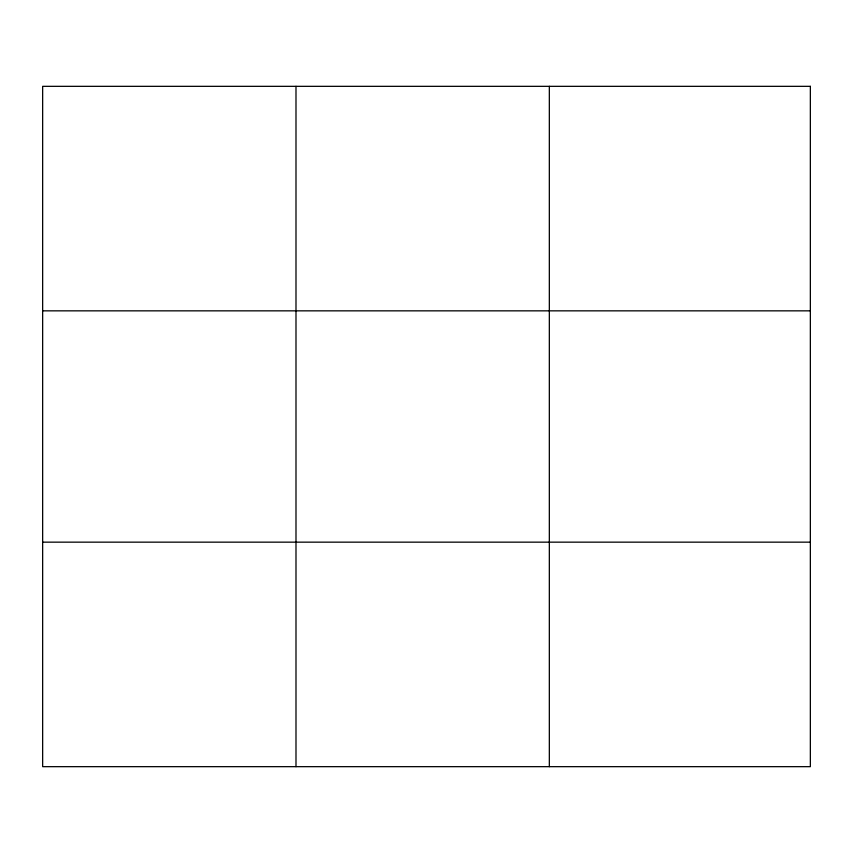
<?xml version="1.0" encoding="UTF-8"?>
<svg xmlns="http://www.w3.org/2000/svg" width="853" height="853" viewBox="0 0 853 853"><rect width="100%" height="100%" fill="white"/><g stroke="black" fill="none" stroke-linecap="round" stroke-linejoin="round"><path stroke-width="1.28" d="M295.991 766.666L295.991 86.334M549.332 766.666L549.332 86.334M42.65 310.844L810.35 310.844M42.65 542.156L810.35 542.156M810.35 86.334L810.35 766.666L42.65 766.666L42.65 86.334L810.35 86.334"/></g></svg>
